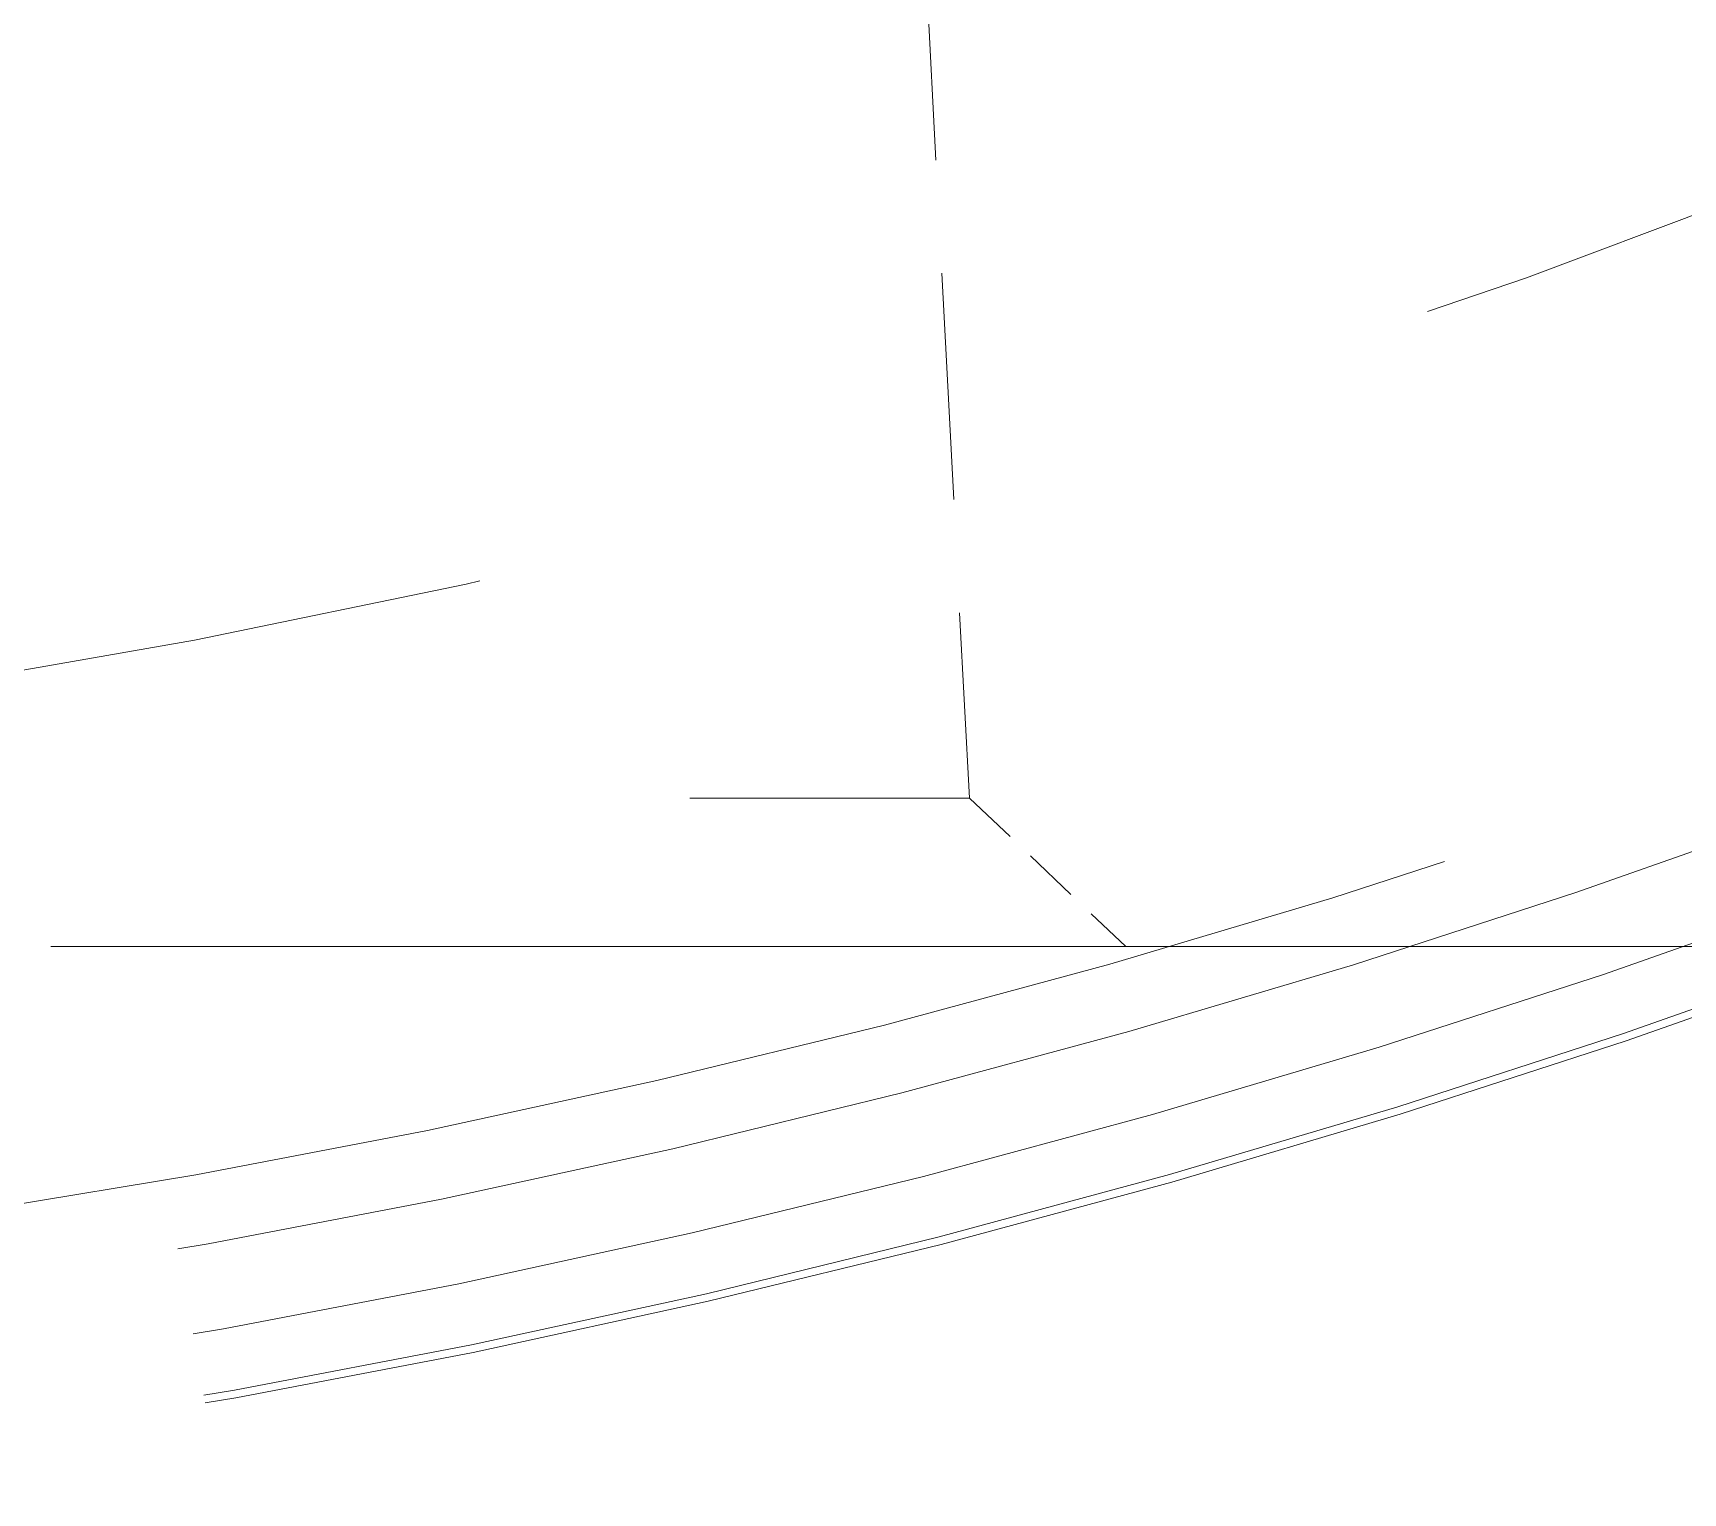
# Model space of a CAD drawing. Header units: millimetres. Extents: x 36 to 2484, y 36 to 1746.
# Drawn here: x 1496.82 to 1507.92, y 882.45 to 892.27 of the extents above; entities that cross this region are included whole.
import ezdxf

# ---------------------------------------------------------------- set-up
doc = ezdxf.new("R2010")
doc.units = ezdxf.units.MM
doc.header["$LTSCALE"] = 6
doc.linetypes.add('HIDDEN', pattern=[9.525, 6.35, -3.175])
doc.layers.add('가는파선_A3', color=7, linetype='HIDDEN', lineweight=13, true_color=0x008000)

msp = doc.modelspace()

# ---------------------------------------------------------------- linework, layer by layer
at = {"layer": '가는파선_A3', "ltscale": 0.040017}
msp.add_line((1502.811, 892.941), (1503.116, 887.126), dxfattribs=at)
at = {"layer": '가는파선_A3', "ltscale": 0.353516}
msp.add_line((1400.22, 887.126), (1503.116, 887.126), dxfattribs=at)
at = {"layer": '가는파선_A3', "ltscale": 0.009894}
msp.add_line((1503.116, 887.126), (1504.168, 886.127), dxfattribs=at)
at = {"layer": '가는파선_A3', "ltscale": 0.360365}
msp.add_line((1510.668, 886.127), (1392.668, 886.127), dxfattribs=at)
at = {"layer": '가는파선_A3', "ltscale": 0.340571}
msp.add_circle((1486.668, 947.127), 65.052, dxfattribs=at)
at = {"layer": '가는파선_A3', "ltscale": 0.340297}
msp.add_circle((1486.668, 947.127), 65, dxfattribs=at)
at = {"layer": '가는파선_A3', "ltscale": 0.338101}
msp.add_circle((1486.668, 947.127), 64.581, dxfattribs=at)
at = {"layer": '가는파선_A3', "ltscale": 0.335061}
msp.add_circle((1486.668, 947.127), 64, dxfattribs=at)
at = {"layer": '가는파선_A3', "ltscale": 0.349222}
msp.add_circle((1486.668, 947.127), 63.528, dxfattribs=at)
at = {"layer": '가는파선_A3', "ltscale": 0.348046}
msp.add_arc((1486.668, 947.127), 60, 213.01696, 326.98304, dxfattribs=at)

doc.saveas('drawing.dxf')
